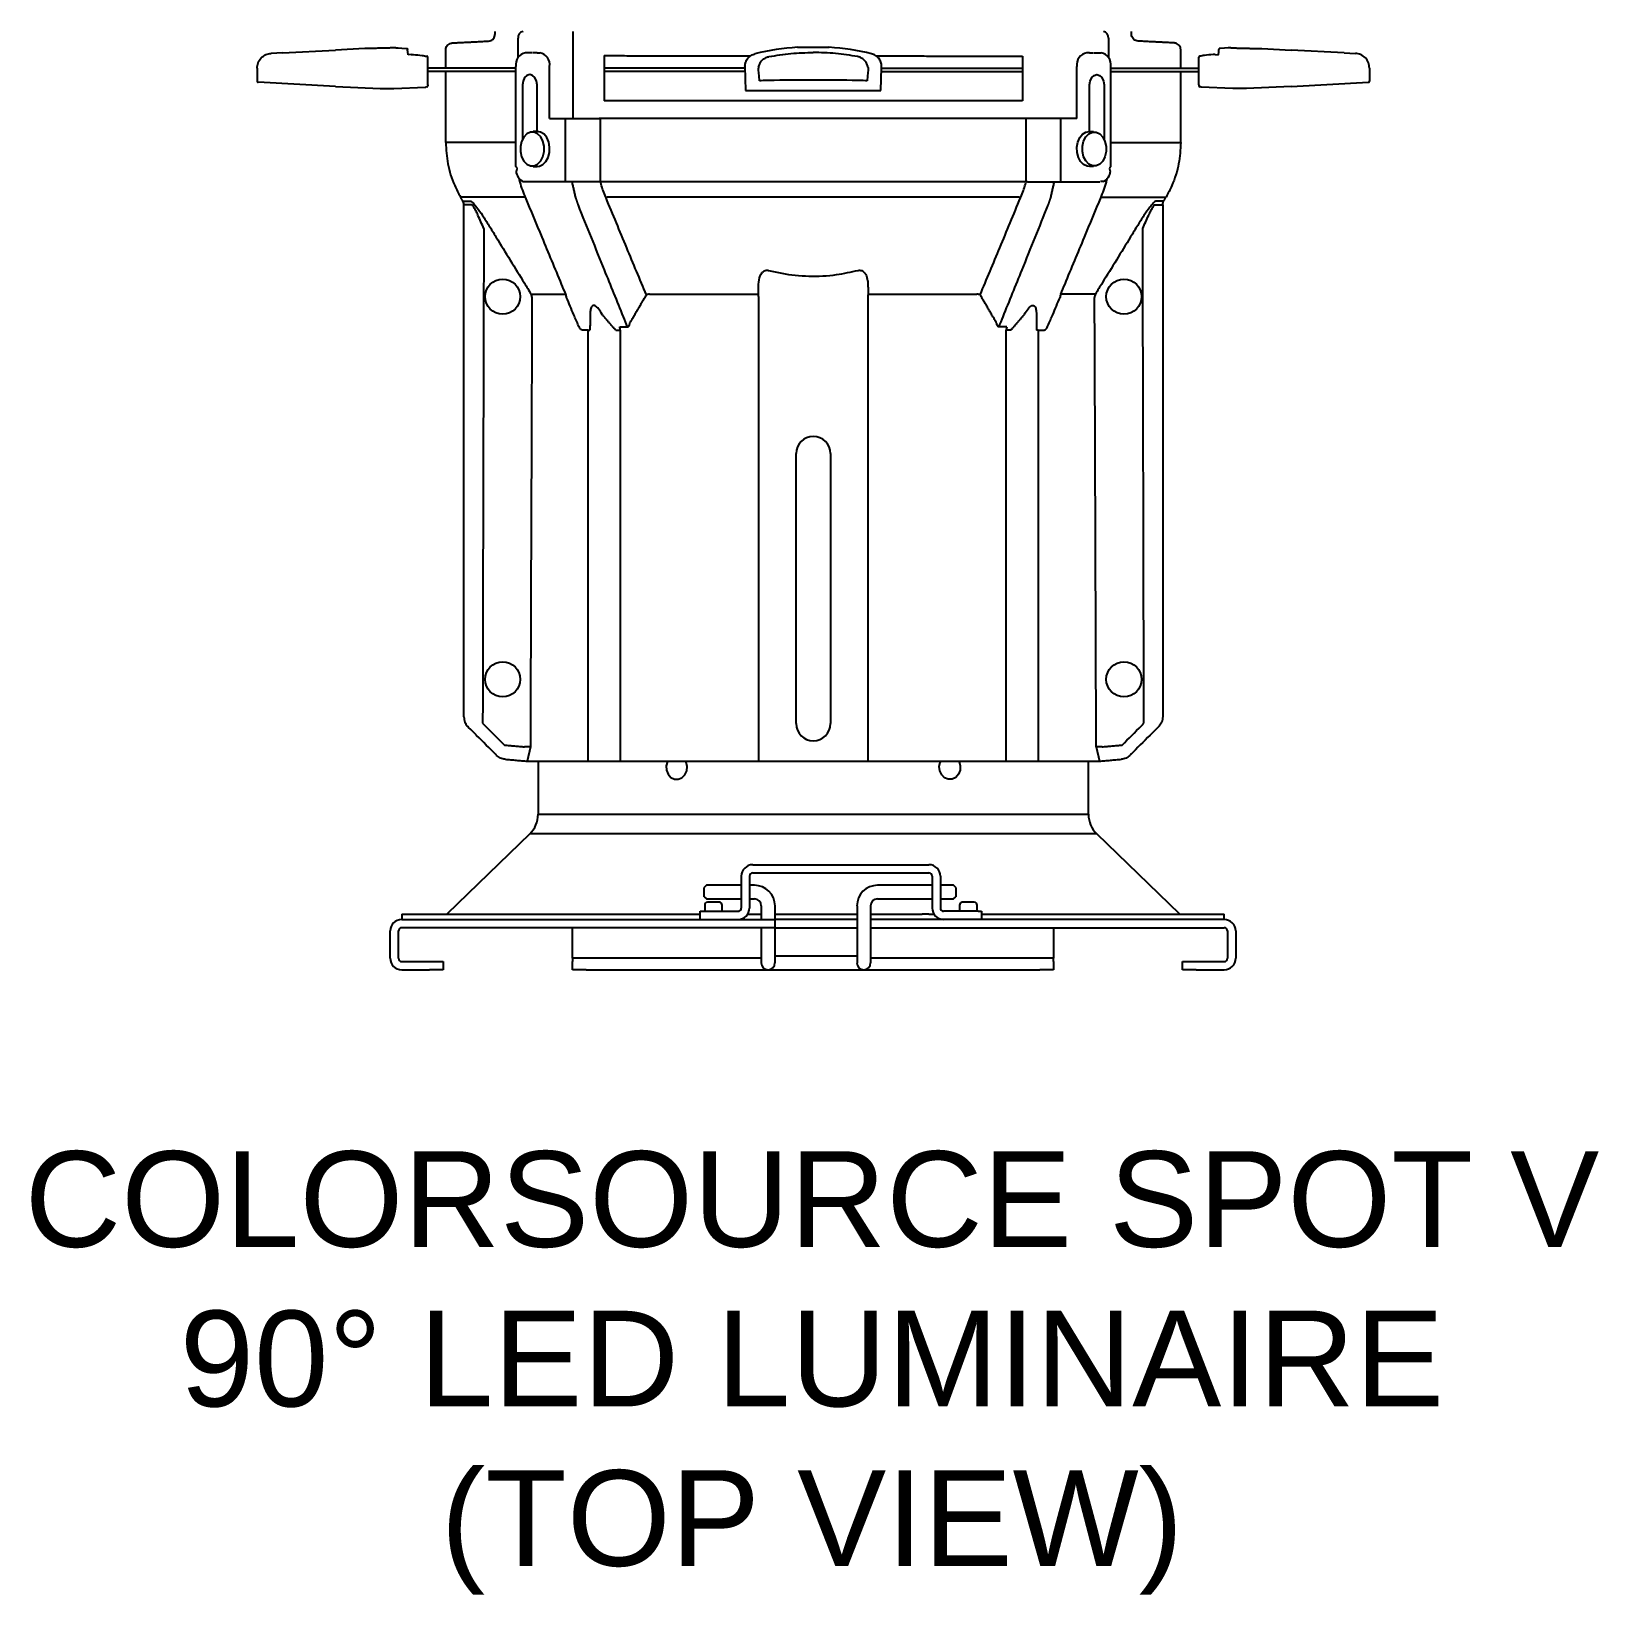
# Model space of a CAD drawing. Extents: x 5 to 346, y -5 to 215.
# Drawn here: x 328.75 to 343.08, y 27.88 to 42.17 of the extents above; entities that cross this region are included whole.
import ezdxf

# ---------------------------------------------------------------- set-up
doc = ezdxf.new("R2010")
doc.units = 0
doc.header["$LTSCALE"] = 0.5
doc.header["$MEASUREMENT"] = 0
doc.layers.get('0').update_dxf_attribs({"linetype": 'CONTINUOUS'})
doc.layers.add('RISER', color=7, linetype='CONTINUOUS')
doc.styles.add('ARIAL', font='arial.ttf')

# ---------------------------------------------------------------- blocks, each defined once
blk = doc.blocks.new('*U69')
at = {"layer": 'RISER'}
for p, q in [((-2.91, -3.963), (-2.91, -3.936)), ((-2.7, -3.998), (-2.7, -4.178)), ((-2.199, -3.936), (-2.199, -4.732)), ((2.7, -3.998), (2.7, -4.178)), ((2.91, -3.963), (2.91, -3.936)), ((-4.853, -4.132), (-4.957, -4.138)), ((-4.853, -4.132), (-4.369, -4.107)), ((-4.101, -4.093), (-4.369, -4.107)), ((-3.676, -4.147), (-3.705, -4.15)), ((-3.36, -4.273), (-3.36, -4.104)), ((-2.592, -4.132), (-2.631, -4.132)), ((-2.567, -4.132), (-2.592, -4.132)), ((-2.525, -4.132), (-2.561, -4.132)), ((-2.525, -4.132), (-2.5, -4.132)), ((0.143, -4.081), (0.143, -4.081)), ((2.525, -4.132), (2.5, -4.132)), ((2.525, -4.132), (2.561, -4.132)), ((2.567, -4.132), (2.592, -4.132)), ((2.592, -4.132), (2.631, -4.132)), ((3.36, -4.273), (3.36, -4.104)), ((3.676, -4.147), (3.705, -4.15)), ((4.101, -4.093), (4.369, -4.107)), ((4.853, -4.132), (4.369, -4.107)), ((4.853, -4.132), (4.957, -4.138)), ((-5.085, -4.273), (-5.085, -4.392)), ((-3.525, -4.273), (-3.525, -4.181)), ((-3.525, -4.425), (-3.525, -4.273)), ((-3.344, -4.273), (-3.525, -4.273)), ((-2.72, -4.273), (-3.344, -4.273)), ((-2.72, -5.172), (-2.72, -4.257)), ((-2.411, -4.732), (-2.411, -4.257)), ((-1.913, -4.158), (-1.913, -4.57)), ((-0.625, -4.273), (-1.913, -4.273)), ((-0.625, -4.257), (-0.619, -4.478)), ((0.619, -4.478), (0.625, -4.266)), ((0.625, -4.263), (0.625, -4.257)), ((0.625, -4.273), (1.913, -4.273)), ((1.913, -4.162), (1.913, -4.57)), ((2.411, -4.732), (2.411, -4.257)), ((2.72, -5.172), (2.72, -4.257)), ((2.72, -4.273), (3.344, -4.273)), ((3.344, -4.273), (3.525, -4.273)), ((3.525, -4.273), (3.525, -4.181)), ((3.525, -4.425), (3.525, -4.273)), ((5.085, -4.273), (5.085, -4.392)), ((-4.369, -4.439), (-5.076, -4.402)), ((-4.369, -4.439), (-3.96, -4.46)), ((-3.344, -4.303), (-3.525, -4.303)), ((-3.36, -4.951), (-3.36, -4.303)), ((-2.72, -4.303), (-3.344, -4.303)), ((-2.659, -4.425), (-2.659, -4.929)), ((-2.526, -4.851), (-2.526, -4.425)), ((-0.624, -4.303), (-1.913, -4.303)), ((0.624, -4.303), (1.913, -4.303)), ((2.526, -4.851), (2.526, -4.425)), ((2.659, -4.425), (2.659, -4.929)), ((2.72, -4.303), (3.344, -4.303)), ((3.344, -4.303), (3.525, -4.303)), ((3.36, -4.951), (3.36, -4.303)), ((4.369, -4.439), (3.96, -4.46)), ((4.369, -4.439), (5.075, -4.402)), ((-3.96, -4.46), (-3.921, -4.46)), ((-3.921, -4.46), (-3.835, -4.46)), ((-3.835, -4.46), (-3.547, -4.445)), ((-0.619, -4.478), (0.619, -4.478)), ((3.835, -4.46), (3.547, -4.445)), ((3.921, -4.46), (3.835, -4.46)), ((3.96, -4.46), (3.921, -4.46)), ((-2.524, -4.851), (-2.561, -4.851)), ((-2.411, -4.732), (-2.264, -4.732)), ((-2.264, -4.732), (-1.966, -4.732)), ((-2.264, -5.312), (-2.264, -4.732)), ((-1.966, -4.732), (-1.958, -4.732)), ((0, -4.732), (-1.958, -4.732)), ((-1.946, -5.312), (-1.946, -4.732)), ((1.958, -4.732), (0, -4.732)), ((1.946, -5.312), (1.946, -4.732)), ((1.966, -4.732), (1.958, -4.732)), ((2.264, -4.732), (1.966, -4.732)), ((2.411, -4.732), (2.264, -4.732)), ((2.264, -5.312), (2.264, -4.732)), ((2.524, -4.851), (2.561, -4.851)), ((-2.72, -4.951), (-3.36, -4.951)), ((2.72, -4.951), (3.36, -4.951)), ((-2.561, -5.173), (-2.524, -5.173)), ((2.561, -5.173), (2.524, -5.173)), ((-2.652, -5.309), (-2.626, -5.309)), ((-2.3, -5.312), (-2.621, -5.312)), ((-2.264, -5.312), (-2.3, -5.312)), ((-1.966, -5.312), (-2.264, -5.312)), ((-1.958, -5.312), (-1.966, -5.312)), ((0, -5.312), (-1.958, -5.312)), ((1.958, -5.312), (0, -5.312)), ((1.958, -5.312), (1.966, -5.312)), ((1.966, -5.312), (2.264, -5.312)), ((2.264, -5.312), (2.3, -5.312)), ((2.3, -5.312), (2.621, -5.312)), ((2.652, -5.309), (2.626, -5.309)), ((-2.632, -5.451), (-3.226, -5.451)), ((-3.203, -5.49), (-3.131, -5.49)), ((-3.195, -10.205), (-3.195, -5.521)), ((-3.123, -5.521), (-3.195, -5.521)), ((0, -5.451), (-1.864, -5.451)), ((1.864, -5.451), (0, -5.451)), ((2.632, -5.451), (3.226, -5.451)), ((3.123, -5.521), (3.195, -5.521)), ((3.203, -5.49), (3.131, -5.49)), ((3.195, -5.521), (3.195, -10.205)), ((-2.58, -6.339), (-2.263, -6.339)), ((-1.496, -6.339), (-0.501, -6.339)), ((-0.499, -10.61), (-0.499, -6.37)), ((0.499, -6.37), (0.499, -10.61)), ((0.501, -6.339), (1.496, -6.339)), ((2.58, -6.339), (2.263, -6.339)), ((-2.057, -6.67), (-2.105, -6.67)), ((-2.057, -6.67), (-2.042, -6.67)), ((-2.057, -10.61), (-2.057, -6.67)), ((-1.805, -6.67), (-1.765, -6.67)), ((-1.77, -6.639), (-1.698, -6.639)), ((-1.765, -6.67), (-1.765, -10.61)), ((1.77, -6.639), (1.698, -6.639)), ((1.765, -10.61), (1.765, -6.67)), ((1.805, -6.67), (1.765, -6.67)), ((2.057, -6.67), (2.042, -6.67)), ((2.057, -6.67), (2.057, -10.61)), ((2.057, -6.67), (2.105, -6.67)), ((-0.157, -10.267), (-0.157, -7.797)), ((0.157, -7.797), (0.157, -10.267)), ((-2.587, -10.48), (-2.616, -10.61)), ((2.587, -10.48), (2.616, -10.61)), ((-2.616, -10.61), (2.616, -10.61)), ((-2.516, -10.61), (-2.516, -11.096)), ((2.516, -11.096), (2.516, -10.61)), ((-2.516, -11.096), (2.516, -11.096)), ((-2.592, -11.276), (-3.352, -12.01)), ((2.592, -11.276), (-2.592, -11.276)), ((3.352, -12.01), (2.592, -11.276)), ((-0.553, -11.557), (1.057, -11.557)), ((-0.977, -11.745), (-0.997, -11.765)), ((-0.658, -11.745), (-0.977, -11.745)), ((-0.658, -11.662), (-0.658, -11.953)), ((-0.583, -11.662), (-0.583, -11.953)), ((-0.538, -11.745), (-0.583, -11.745)), ((-0.553, -11.632), (1.057, -11.632)), ((1.087, -11.745), (0.587, -11.745)), ((1.087, -11.662), (1.087, -11.953)), ((1.162, -11.662), (1.162, -11.953)), ((1.282, -11.745), (1.162, -11.745)), ((1.302, -11.765), (1.282, -11.745)), ((-0.997, -11.808), (-0.997, -11.765)), ((-0.997, -11.85), (-0.997, -11.808)), ((-0.997, -11.85), (-0.977, -11.87)), ((-0.977, -11.87), (-0.658, -11.87)), ((-0.583, -11.87), (-0.538, -11.87)), ((0.587, -11.87), (1.087, -11.87)), ((1.162, -11.87), (1.282, -11.87)), ((1.282, -11.87), (1.302, -11.85)), ((1.302, -11.765), (1.302, -11.808)), ((1.302, -11.808), (1.302, -11.85)), ((-3.762, -12.01), (-3.762, -12.058)), ((-3.762, -12.01), (-1.033, -12.01)), ((-1.033, -12.058), (-1.033, -11.983)), ((-1.033, -11.983), (-1.003, -11.983)), ((-1.003, -11.983), (-0.688, -11.983)), ((-0.993, -11.928), (-0.993, -11.983)), ((-0.968, -11.898), (-0.858, -11.898)), ((-0.833, -11.983), (-0.833, -11.928)), ((-0.6, -12.01), (-0.475, -12.01)), ((-0.475, -11.933), (-0.475, -12.058)), ((-0.35, -12.33), (-0.35, -11.933)), ((-0.35, -12.01), (0.4, -12.01)), ((0.4, -11.933), (0.4, -12.33)), ((0.525, -12.33), (0.525, -11.933)), ((0.525, -12.01), (0.996, -12.01)), ((1.057, -12.01), (0.996, -12.01)), ((1.057, -12.01), (1.104, -12.01)), ((1.507, -11.983), (1.192, -11.983)), ((1.337, -11.928), (1.337, -11.983)), ((1.362, -11.898), (1.472, -11.898)), ((1.497, -11.983), (1.497, -11.928)), ((1.507, -11.983), (1.537, -11.983)), ((1.537, -11.983), (1.537, -12.058)), ((1.537, -12.01), (3.758, -12.01)), ((3.758, -12.058), (3.758, -12.01)), ((-3.868, -12.413), (-3.868, -12.163)), ((-3.793, -12.413), (-3.793, -12.163)), ((-0.353, -12.133), (-3.763, -12.133)), ((-3.762, -12.058), (-0.353, -12.058)), ((-2.203, -12.413), (-2.203, -12.133)), ((-0.475, -12.133), (-0.475, -12.33)), ((0.4, -12.058), (-0.35, -12.058)), ((-0.35, -12.133), (0.4, -12.133)), ((3.758, -12.058), (0.525, -12.058)), ((0.525, -12.133), (3.757, -12.133)), ((2.197, -12.133), (2.197, -12.413)), ((3.757, -12.058), (3.758, -12.058)), ((3.787, -12.163), (3.787, -12.413)), ((3.862, -12.163), (3.862, -12.413)), ((-3.763, -12.443), (-3.508, -12.443)), ((-3.508, -12.443), (-3.383, -12.443)), ((-3.383, -12.443), (-3.383, -12.518)), ((-2.203, -12.413), (-2.203, -12.443)), ((-0.475, -12.413), (-2.203, -12.413)), ((-2.203, -12.518), (-2.203, -12.443)), ((-0.475, -12.33), (-0.475, -12.455)), ((-0.35, -12.455), (-0.35, -12.33)), ((-0.288, -12.393), (-0.35, -12.393)), ((0.337, -12.393), (-0.288, -12.393)), ((0.4, -12.393), (0.337, -12.393)), ((0.4, -12.33), (0.4, -12.455)), ((0.525, -12.455), (0.525, -12.33)), ((2.197, -12.413), (0.525, -12.413)), ((2.197, -12.443), (2.197, -12.413)), ((2.197, -12.443), (2.197, -12.518)), ((3.377, -12.518), (3.377, -12.443)), ((3.377, -12.443), (3.502, -12.443)), ((3.502, -12.443), (3.757, -12.443)), ((-3.763, -12.518), (-3.508, -12.518)), ((-3.383, -12.518), (-3.508, -12.518)), ((-2.078, -12.518), (-2.203, -12.518)), ((-2.078, -12.518), (-1.484, -12.518)), ((-1.484, -12.518), (-0.416, -12.518)), ((-0.413, -12.518), (-0.288, -12.518)), ((-0.288, -12.518), (0.337, -12.518)), ((0.337, -12.518), (0.462, -12.518)), ((0.466, -12.518), (1.477, -12.518)), ((1.477, -12.518), (2.072, -12.518)), ((2.197, -12.518), (2.072, -12.518)), ((3.502, -12.518), (3.377, -12.518)), ((3.502, -12.518), (3.757, -12.518))]:
    blk.add_line(p, q, dxfattribs=at)
at = {"layer": 'RISER', "flags": 128}
for points in [[(-3.817, -4.086), (-3.794, -4.088), (-3.761, -4.089), (-3.719, -4.092)], [(-3.705, -4.15), (-3.707, -4.124), (-3.709, -4.108), (-3.709, -4.101)], [(3.705, -4.15), (3.707, -4.124), (3.709, -4.108), (3.709, -4.101)], [(3.817, -4.086), (3.794, -4.088), (3.761, -4.089), (3.719, -4.092)], [(-3.525, -4.434), (-3.525, -4.434), (-3.525, -4.434)], [(-2.526, -4.425), (-2.531, -4.39), (-2.546, -4.359), (-2.567, -4.339), (-2.592, -4.332), (-2.618, -4.339), (-2.639, -4.359), (-2.654, -4.39), (-2.659, -4.425)], [(2.526, -4.425), (2.531, -4.39), (2.546, -4.359), (2.567, -4.339), (2.592, -4.332), (2.618, -4.339), (2.639, -4.359), (2.654, -4.39), (2.659, -4.425)], [(3.525, -4.434), (3.525, -4.434), (3.525, -4.434)], [(-3.547, -4.445), (-3.54, -4.444), (-3.536, -4.444), (-3.535, -4.444)], [(3.547, -4.445), (3.54, -4.444), (3.536, -4.444), (3.534, -4.444)], [(-2.52, -5.15), (-2.492, -5.121), (-2.472, -5.082), (-2.461, -5.036), (-2.461, -4.987), (-2.472, -4.941), (-2.492, -4.902), (-2.52, -4.874), (-2.553, -4.859), (-2.587, -4.859), (-2.619, -4.874), (-2.647, -4.903), (-2.667, -4.942), (-2.678, -4.988), (-2.678, -5.036), (-2.667, -5.082), (-2.647, -5.122), (-2.619, -5.15), (-2.586, -5.165), (-2.552, -5.165), (-2.52, -5.15)], [(-2.472, -5.155), (-2.444, -5.127), (-2.424, -5.089), (-2.412, -5.044), (-2.411, -4.996), (-2.419, -4.949), (-2.437, -4.908), (-2.462, -4.877), (-2.493, -4.857), (-2.524, -4.851)], [(2.472, -5.155), (2.444, -5.127), (2.424, -5.089), (2.412, -5.044), (2.411, -4.996), (2.419, -4.949), (2.437, -4.908), (2.462, -4.877), (2.493, -4.857), (2.524, -4.851)], [(2.52, -5.15), (2.492, -5.121), (2.472, -5.082), (2.461, -5.036), (2.461, -4.987), (2.472, -4.941), (2.492, -4.902), (2.52, -4.874), (2.553, -4.859), (2.587, -4.859), (2.619, -4.874), (2.647, -4.903), (2.667, -4.942), (2.678, -4.988), (2.678, -5.036), (2.667, -5.082), (2.647, -5.122), (2.619, -5.15), (2.586, -5.165), (2.552, -5.165), (2.52, -5.15)], [(-2.524, -5.173), (-2.504, -5.17), (-2.472, -5.155)], [(2.524, -5.173), (2.504, -5.17), (2.472, -5.155)], [(-3.101, -10.351), (-3.132, -10.32), (-3.151, -10.301), (-3.158, -10.294)], [(3.158, -10.294), (3.151, -10.301), (3.132, -10.32), (3.101, -10.351)], [(-1.332, -10.61), (-1.333, -10.613), (-1.344, -10.652), (-1.342, -10.693), (-1.327, -10.73), (-1.302, -10.758), (-1.269, -10.774), (-1.234, -10.776), (-1.201, -10.762), (-1.174, -10.736), (-1.157, -10.7), (-1.152, -10.66), (-1.161, -10.62), (-1.165, -10.61)], [(1.332, -10.61), (1.333, -10.613), (1.344, -10.652), (1.342, -10.693), (1.327, -10.73), (1.302, -10.758), (1.269, -10.774), (1.234, -10.776), (1.201, -10.762), (1.174, -10.736), (1.157, -10.7), (1.152, -10.66), (1.161, -10.62), (1.165, -10.61)]]:
    blk.add_lwpolyline(points, dxfattribs=at)
at = {"layer": 'RISER'}
for centre in [(-2.84, -6.362), (2.84, -6.362), (-2.84, -9.862), (2.84, -9.862)]:
    blk.add_circle(centre, 0.161, dxfattribs=at)
for centre, radius, start, end in [((-2.643, -3.992), 0.0568, 100.1324, 186.1768), ((2.643, -3.992), 0.0568, 353.8232, 79.8676), ((-2.609, -4.241), 0.112, 101.4218, 188.0492), ((-2.522, -4.241), 0.112, 351.9506, 78.5782), ((0, -6.327), 2.25, 93.6537, 103.7101), ((0, -6.327), 2.25, 76.2899, 86.3463), ((2.522, -4.241), 0.112, 101.4218, 188.0494), ((2.609, -4.241), 0.112, 351.9508, 78.5782), ((-3.534, -4.172), 0.00906, 4.3624, 87.1848), ((0.505, -4.257), 0.12, 0, 0.1914), ((0.505, -4.263), 0.12, 359.2499, 0), ((0.505, -4.263), 0.12, 358.5, 359.2499), ((3.534, -4.172), 0.00906, 92.8152, 175.6376), ((-5.075, -4.392), 0.01, 183.5738, 266.9774), ((-3.535, -4.434), 0.01, 273.1059, 359.191), ((-3.535, -4.434), 0.00999, 273.1451, 0.0504), ((3.535, -4.434), 0.01, 180.809, 266.8941), ((3.535, -4.434), 0.00999, 179.9496, 266.8549), ((5.075, -4.392), 0.01, 273.0226, 356.4262), ((-2.736, -5.195), 0.0277, 311.1416, 55.0391), ((-2.605, -5.206), 0.113, 185.0061, 245.5226), ((2.605, -5.206), 0.113, 294.4774, 354.9939), ((2.736, -5.195), 0.0277, 124.9609, 228.8584), ((-1.85, -5.583), 0.133, 96.3338, 110.1142), ((1.85, -5.583), 0.133, 69.8858, 83.6662), ((-2.636, -6.37), 0.0645, 359.9279, 28.6555), ((-2.328, -6.37), 0.0717, 359.7955, 25.3989), ((-1.48, -6.472), 0.134, 97.1226, 110.1223), ((-0.797, -6.369), 0.298, 359.8438, 5.8182), ((0.797, -6.369), 0.298, 174.1818, 180.1562), ((1.48, -6.472), 0.134, 69.8777, 82.8774), ((2.328, -6.37), 0.0717, 154.6011, 180.2045), ((2.636, -6.37), 0.0645, 151.3445, 180.0721), ((-1.853, -6.669), 0.0886, 359.6873, 20.1441), ((1.853, -6.669), 0.0886, 159.8559, 180.3127), ((0, -7.797), 0.157, 0, 180), ((0, -10.267), 0.157, 180, 0), ((-2.641, -12.594), 2.115, 88.5183, 89.9784), ((2.641, -12.594), 2.115, 90.0216, 91.4817), ((-2.766, -11.096), 0.25, 314.0077, 0), ((2.766, -11.096), 0.25, 180, 225.9923), ((-0.553, -11.662), 0.105, 90, 180), ((1.057, -11.662), 0.105, 0, 90), ((-0.553, -11.662), 0.03, 90, 180), ((-0.538, -11.933), 0.188, 0, 90), ((0.587, -11.933), 0.188, 90, 180), ((1.057, -11.662), 0.03, 0, 90), ((-0.538, -11.933), 0.0625, 0, 90), ((0.587, -11.933), 0.0625, 90, 180), ((-0.963, -11.928), 0.03, 99.5941, 180), ((-0.863, -11.928), 0.03, 0, 80.4059), ((-0.688, -11.953), 0.105, 270, 0), ((-0.688, -11.953), 0.03, 270, 0), ((1.192, -11.953), 0.105, 180, 270), ((1.192, -11.953), 0.03, 180, 270), ((1.367, -11.928), 0.03, 99.5941, 180), ((1.467, -11.928), 0.03, 0, 80.4059), ((-3.763, -12.163), 0.105, 90, 180), ((-3.763, -12.163), 0.03, 90, 180), ((3.757, -12.163), 0.105, 0, 90), ((3.757, -12.163), 0.03, 0, 90), ((-3.763, -12.413), 0.105, 180, 270), ((-3.763, -12.413), 0.03, 180, 270), ((-0.413, -12.455), 0.0625, 180, 270), ((-0.413, -12.455), 0.0625, 270, 0), ((0.462, -12.455), 0.0625, 180, 270), ((0.462, -12.455), 0.0625, 270, 0), ((3.757, -12.413), 0.03, 270, 0), ((3.757, -12.413), 0.105, 270, 0)]:
    blk.add_arc(centre, radius, start, end, dxfattribs=at)
for centre, major_axis, ratio, start_param, end_param in [((-0.385, -6.554), (-0.119, 2.29), 0.00637, 5.952606, 6.193719), ((0.385, -6.554), (0.119, 2.29), 0.00637, 0.089466, 0.33058), ((-0.385, -4.391), (-0.12, 0), 0.048402, 4.894143, 5.830764), ((0, -4.501), (-2.25, 0), 0.052568, 4.530635, 4.894143), ((0.385, -4.391), (-0.12, 0), 0.048402, 3.594014, 4.530635)]:
    blk.add_ellipse(centre, major_axis=major_axis, ratio=ratio, start_param=start_param, end_param=end_param, dxfattribs=at)
for points, knots in [([(-2.969, -4.025), (-2.962, -4.024), (-2.948, -4.022), (-2.93, -4.01), (-2.917, -3.994), (-2.911, -3.977), (-2.91, -3.967), (-2.91, -3.963)], [0, 0, 0, 0, 0.222101, 0.444199, 0.666298, 0.888389, 1, 1, 1, 1]), ([(2.969, -4.025), (2.962, -4.024), (2.948, -4.022), (2.93, -4.01), (2.917, -3.994), (2.911, -3.977), (2.91, -3.967), (2.91, -3.963)], [0, 0, 0, 0, 0.222101, 0.444199, 0.666298, 0.888389, 1, 1, 1, 1]), ([(-5.085, -4.273), (-5.083, -4.256), (-5.08, -4.222), (-5.05, -4.177), (-5.007, -4.146), (-4.973, -4.14), (-4.957, -4.138)], [0, 0, 0, 0, 0.240773, 0.5, 0.759226, 1, 1, 1, 1]), ([(-3.96, -4.09), (-3.976, -4.091), (-4.008, -4.092), (-4.051, -4.093), (-4.083, -4.093), (-4.101, -4.093), (-4.101, -4.093), (-4.101, -4.093)], [0, 0, 0, 0, 0.213189, 0.426374, 0.63981, 0.854211, 1, 1, 1, 1]), ([(-3.835, -4.087), (-3.844, -4.087), (-3.863, -4.088), (-3.905, -4.089), (-3.939, -4.09), (-3.957, -4.09), (-3.96, -4.09)], [0, 0, 0, 0, 0.315106, 0.632943, 0.949791, 1, 1, 1, 1]), ([(-3.835, -4.087), (-3.835, -4.087), (-3.835, -4.087), (-3.835, -4.087), (-3.835, -4.087), (-3.835, -4.087), (-3.835, -4.087)], [0, 0, 0, 0, 0.344546, 0.691935, 0.85964, 1, 1, 1, 1]), ([(-3.817, -4.086), (-3.82, -4.086), (-3.823, -4.086), (-3.833, -4.087), (-3.835, -4.087)], [0, 0, 0, 0, 0.791812, 1, 1, 1, 1]), ([(-3.719, -4.092), (-3.718, -4.092), (-3.715, -4.092), (-3.712, -4.094), (-3.71, -4.097), (-3.709, -4.099), (-3.709, -4.1), (-3.709, -4.101)], [0, 0, 0, 0, 0.235927, 0.471835, 0.707759, 0.925417, 1, 1, 1, 1]), ([(-3.676, -4.147), (-3.669, -4.147), (-3.636, -4.15), (-3.588, -4.154), (-3.548, -4.161), (-3.534, -4.163)], [0, 0, 0, 0, 0.139684, 0.698664, 1, 1, 1, 1]), ([(-3.36, -4.104), (-3.359, -4.097), (-3.358, -4.083), (-3.347, -4.065), (-3.331, -4.051), (-3.315, -4.044), (-3.305, -4.043), (-3.301, -4.042)], [0, 0, 0, 0, 0.222089, 0.444178, 0.666268, 0.888362, 1, 1, 1, 1]), ([(-0.625, -4.257), (-0.624, -4.244), (-0.621, -4.217), (-0.6, -4.181), (-0.57, -4.154), (-0.545, -4.145), (-0.533, -4.141)], [0, 0, 0, 0, 0.253584, 0.507165, 0.760847, 1, 1, 1, 1]), ([(-0.405, -4.167), (-0.338, -4.156), (-0.204, -4.134), (-0.068, -4.131), (0, -4.129)], [0, 0, 0, 0, 0.496376, 1, 1, 1, 1]), ([(0.143, -4.081), (0.142, -4.082), (0.139, -4.084), (0.114, -4.084), (0.078, -4.084), (0.033, -4.084), (-0.016, -4.084), (-0.063, -4.084), (-0.103, -4.084), (-0.132, -4.084), (-0.142, -4.083), (-0.143, -4.082), (-0.143, -4.081)], [0, 0, 0, 0, 0.106547, 0.213092, 0.319763, 0.426916, 0.534499, 0.642267, 0.74996, 0.857311, 0.964156, 1, 1, 1, 1]), ([(0.405, -4.167), (0.338, -4.156), (0.204, -4.134), (0.068, -4.131), (0, -4.129)], [0, 0, 0, 0, 0.496376, 1, 1, 1, 1]), ([(0.625, -4.257), (0.624, -4.244), (0.621, -4.217), (0.6, -4.181), (0.57, -4.154), (0.546, -4.145), (0.533, -4.141)], [0, 0, 0, 0, 0.253584, 0.507165, 0.760847, 1, 1, 1, 1]), ([(3.36, -4.104), (3.359, -4.097), (3.358, -4.083), (3.347, -4.065), (3.331, -4.051), (3.315, -4.044), (3.305, -4.043), (3.301, -4.042)], [0, 0, 0, 0, 0.222089, 0.444178, 0.666268, 0.888362, 1, 1, 1, 1]), ([(3.676, -4.147), (3.669, -4.147), (3.636, -4.15), (3.588, -4.154), (3.548, -4.161), (3.534, -4.163)], [0, 0, 0, 0, 0.139684, 0.698664, 1, 1, 1, 1]), ([(3.719, -4.092), (3.717, -4.092), (3.715, -4.092), (3.712, -4.094), (3.71, -4.097), (3.709, -4.099), (3.709, -4.1), (3.709, -4.101)], [0, 0, 0, 0, 0.235927, 0.471835, 0.707759, 0.925417, 1, 1, 1, 1]), ([(3.817, -4.086), (3.82, -4.086), (3.823, -4.086), (3.833, -4.087), (3.835, -4.087)], [0, 0, 0, 0, 0.791812, 1, 1, 1, 1]), ([(3.835, -4.087), (3.844, -4.087), (3.863, -4.088), (3.905, -4.089), (3.939, -4.09), (3.957, -4.09), (3.96, -4.09)], [0, 0, 0, 0, 0.315106, 0.632943, 0.949791, 1, 1, 1, 1]), ([(3.835, -4.087), (3.835, -4.087), (3.835, -4.087), (3.835, -4.087), (3.835, -4.087), (3.835, -4.087), (3.835, -4.087)], [0, 0, 0, 0, 0.344546, 0.691935, 0.85964, 1, 1, 1, 1]), ([(3.96, -4.09), (3.976, -4.091), (4.008, -4.092), (4.051, -4.093), (4.083, -4.093), (4.101, -4.093), (4.101, -4.093), (4.101, -4.093)], [0, 0, 0, 0, 0.213189, 0.426374, 0.63981, 0.854211, 1, 1, 1, 1]), ([(5.085, -4.273), (5.083, -4.256), (5.08, -4.222), (5.05, -4.177), (5.007, -4.146), (4.973, -4.14), (4.957, -4.138)], [0, 0, 0, 0, 0.240773, 0.5, 0.759226, 1, 1, 1, 1]), ([(1.913, -4.57), (1.893, -4.57), (1.852, -4.57), (1.789, -4.57), (1.714, -4.57), (1.659, -4.57), (-1.913, -4.57)], [0, 0, 0, 0, 0.218765, 0.43753, 0.656295, 1, 1, 1, 1]), ([(-3.36, -4.951), (-3.356, -5.016), (-3.348, -5.152), (-3.295, -5.32), (-3.244, -5.417), (-3.226, -5.451)], [0, 0, 0, 0, 0.375049, 0.776984, 1, 1, 1, 1]), ([(3.36, -4.951), (3.356, -5.016), (3.348, -5.152), (3.295, -5.32), (3.244, -5.417), (3.226, -5.451)], [0, 0, 0, 0, 0.375049, 0.776984, 1, 1, 1, 1]), ([(-2.635, -5.444), (-2.655, -5.396), (-2.676, -5.343), (-2.687, -5.284), (-2.688, -5.279)], [0, 0, 0, 0, 0.907584, 1, 1, 1, 1]), ([(2.635, -5.444), (2.655, -5.396), (2.676, -5.343), (2.687, -5.284), (2.688, -5.279)], [0, 0, 0, 0, 0.907584, 1, 1, 1, 1]), ([(-1.898, -5.451), (-1.898, -5.451), (-1.915, -5.412), (-1.931, -5.367), (-1.944, -5.319), (-1.946, -5.312)], [0, 0, 0, 0, 0.0000146, 0.8234582, 0.9624493, 0.9624493, 0.9624493, 0.9624493]), ([(1.898, -5.451), (1.898, -5.451), (1.915, -5.412), (1.931, -5.367), (1.944, -5.319), (1.946, -5.312)], [0, 0, 0, 0, 0.0000146, 0.8234582, 0.9624493, 0.9624493, 0.9624493, 0.9624493]), ([(-3.195, -5.521), (-3.196, -5.514), (-3.196, -5.503), (-3.201, -5.494), (-3.203, -5.49)], [0, 0, 0, 0, 0.643567, 1, 1, 1, 1]), ([(-3.131, -5.49), (-3.128, -5.491), (-3.122, -5.493), (-3.104, -5.511), (-3.071, -5.551), (-3.022, -5.621), (-2.985, -5.679), (-2.966, -5.71)], [0, 0, 0, 0, 0.101178, 0.201859, 0.374018, 0.675191, 1, 1, 1, 1]), ([(-3.012, -5.74), (-3.03, -5.698), (-3.054, -5.642), (-3.087, -5.574), (-3.105, -5.542), (-3.117, -5.525), (-3.121, -5.521), (-3.123, -5.521), (-3.123, -5.521)], [0, 0, 0, 0, 0.49037, 0.647323, 0.850236, 0.921686, 0.982752, 1, 1, 1, 1]), ([(-2.263, -6.339), (-2.276, -6.308), (-2.348, -6.135), (-2.471, -5.839), (-2.581, -5.574), (-2.632, -5.451)], [0, 0, 0, 0, 0.104199, 0.585852, 1, 1, 1, 1]), ([(-1.698, -6.639), (-1.71, -6.608), (-1.781, -6.434), (-1.931, -6.063), (-2.068, -5.723), (-2.148, -5.526)], [0, 0, 0, 0, 0.083458, 0.469005, 1, 1, 1, 1]), ([(-1.895, -5.458), (-1.896, -5.456), (-1.898, -5.453), (-1.898, -5.451), (-1.898, -5.451)], [0, 0, 0, 0, 0.999721, 1, 1, 1, 1]), ([(-1.526, -6.346), (-1.586, -6.202), (-1.709, -5.907), (-1.832, -5.61), (-1.895, -5.458)], [0, 0, 0, 0, 0.48595, 1, 1, 1, 1]), ([(1.526, -6.346), (1.586, -6.202), (1.709, -5.907), (1.832, -5.61), (1.895, -5.458)], [0, 0, 0, 0, 0.48595, 1, 1, 1, 1]), ([(1.698, -6.639), (1.71, -6.608), (1.781, -6.434), (1.931, -6.063), (2.068, -5.723), (2.148, -5.526)], [0, 0, 0, 0, 0.083458, 0.469005, 1, 1, 1, 1]), ([(1.895, -5.458), (1.896, -5.456), (1.898, -5.453), (1.898, -5.451), (1.898, -5.451)], [0, 0, 0, 0, 0.999721, 1, 1, 1, 1]), ([(2.263, -6.339), (2.276, -6.308), (2.348, -6.135), (2.471, -5.839), (2.581, -5.574), (2.632, -5.451)], [0, 0, 0, 0, 0.104199, 0.585852, 1, 1, 1, 1]), ([(3.131, -5.49), (3.128, -5.491), (3.122, -5.493), (3.104, -5.511), (3.071, -5.551), (3.022, -5.621), (2.985, -5.679), (2.966, -5.71)], [0, 0, 0, 0, 0.101178, 0.201859, 0.374018, 0.675191, 1, 1, 1, 1]), ([(3.012, -5.74), (3.03, -5.698), (3.054, -5.642), (3.087, -5.574), (3.105, -5.542), (3.117, -5.525), (3.121, -5.521), (3.123, -5.521), (3.123, -5.521)], [0, 0, 0, 0, 0.49037, 0.647323, 0.850236, 0.921686, 0.982752, 1, 1, 1, 1]), ([(3.195, -5.521), (3.196, -5.514), (3.196, -5.503), (3.201, -5.494), (3.203, -5.49)], [0, 0, 0, 0, 0.643567, 1, 1, 1, 1]), ([(-2.966, -5.71), (-2.944, -5.745), (-2.837, -5.922), (-2.708, -6.131), (-2.6, -6.305), (-2.58, -6.339)], [0, 0, 0, 0, 0.167872, 0.839364, 1, 1, 1, 1]), ([(2.966, -5.71), (2.944, -5.745), (2.837, -5.922), (2.708, -6.131), (2.6, -6.305), (2.58, -6.339)], [0, 0, 0, 0, 0.167872, 0.839364, 1, 1, 1, 1]), ([(-3.012, -5.74), (-3.015, -6.646), (-3.016, -7.226), (-3.019, -8.306), (-3.021, -9.238), (-3.023, -10.264)], [0, 0, 0, 0, 0.137909, 0.536076, 1, 1, 1, 1]), ([(3.023, -10.264), (3.021, -9.484), (3.02, -8.798), (3.017, -7.718), (3.015, -6.892), (3.012, -5.74)], [0, 0, 0, 0, 0.236338, 0.634505, 1, 1, 1, 1]), ([(-0.5, -6.249), (-0.497, -6.222), (-0.494, -6.187), (-0.474, -6.149), (-0.459, -6.133), (-0.441, -6.122), (-0.424, -6.119), (-0.414, -6.121), (-0.41, -6.122)], [0, 0, 0, 0, 0.463203, 0.605761, 0.74907, 0.841779, 0.935306, 1, 1, 1, 1]), ([(-0.41, -6.122), (-0.369, -6.131), (-0.248, -6.16), (-0.039, -6.18), (0.196, -6.169), (0.344, -6.136), (0.41, -6.122)], [0, 0, 0, 0, 0.149978, 0.450605, 0.758659, 1, 1, 1, 1]), ([(0.41, -6.122), (0.415, -6.121), (0.427, -6.119), (0.445, -6.124), (0.464, -6.137), (0.486, -6.167), (0.497, -6.207), (0.499, -6.238), (0.5, -6.249)], [0, 0, 0, 0, 0.087297, 0.174538, 0.284702, 0.464437, 0.80235, 1, 1, 1, 1]), ([(-2.572, -6.37), (-2.572, -6.406), (-2.573, -6.607), (-2.576, -7.469), (-2.581, -8.803), (-2.585, -9.972), (-2.587, -10.48)], [0, 0, 0, 0, 0.026129, 0.146813, 0.629552, 1, 1, 1, 1]), ([(-2.146, -6.628), (-2.161, -6.594), (-2.198, -6.507), (-2.234, -6.422), (-2.256, -6.37)], [0, 0, 0, 0, 0.387427, 1, 1, 1, 1]), ([(-1.931, -6.525), (-1.941, -6.507), (-1.955, -6.483), (-1.978, -6.458), (-1.992, -6.446), (-2.005, -6.442), (-2.015, -6.443), (-2.025, -6.449), (-2.034, -6.466), (-2.039, -6.492), (-2.04, -6.513), (-2.04, -6.521)], [0, 0, 0, 0, 0.252396, 0.341468, 0.431195, 0.49019, 0.549439, 0.60513, 0.701097, 0.88522, 1, 1, 1, 1]), ([(1.931, -6.525), (1.941, -6.507), (1.955, -6.483), (1.978, -6.458), (1.992, -6.446), (2.005, -6.442), (2.015, -6.443), (2.025, -6.449), (2.034, -6.466), (2.039, -6.492), (2.04, -6.513), (2.04, -6.521)], [0, 0, 0, 0, 0.252396, 0.341468, 0.431195, 0.49019, 0.549439, 0.60513, 0.701097, 0.88522, 1, 1, 1, 1]), ([(2.146, -6.628), (2.161, -6.594), (2.198, -6.507), (2.234, -6.422), (2.256, -6.37)], [0, 0, 0, 0, 0.387427, 1, 1, 1, 1]), ([(2.587, -10.48), (2.586, -10.438), (2.586, -10.232), (2.583, -9.364), (2.578, -8.035), (2.574, -6.872), (2.572, -6.37)], [0, 0, 0, 0, 0.030171, 0.150856, 0.633595, 1, 1, 1, 1]), ([(-2.105, -6.67), (-2.109, -6.669), (-2.118, -6.668), (-2.133, -6.654), (-2.141, -6.638), (-2.146, -6.628)], [0, 0, 0, 0, 0.263178, 0.525234, 1, 1, 1, 1]), ([(-1.698, -6.639), (-1.696, -6.639), (-1.693, -6.639), (-1.688, -6.635), (-1.681, -6.626), (-1.678, -6.614), (-1.677, -6.604), (-1.676, -6.602)], [0, 0, 0, 0, 0.116851, 0.233193, 0.437976, 0.854435, 1, 1, 1, 1]), ([(1.698, -6.639), (1.696, -6.639), (1.693, -6.639), (1.688, -6.635), (1.681, -6.626), (1.678, -6.614), (1.677, -6.604), (1.676, -6.602)], [0, 0, 0, 0, 0.116851, 0.233193, 0.437976, 0.854435, 1, 1, 1, 1]), ([(2.105, -6.67), (2.109, -6.669), (2.118, -6.668), (2.133, -6.654), (2.141, -6.638), (2.146, -6.628)], [0, 0, 0, 0, 0.263178, 0.525234, 1, 1, 1, 1]), ([(-3.195, -10.205), (-3.193, -10.221), (-3.19, -10.252), (-3.171, -10.28), (-3.16, -10.292), (-3.158, -10.294)], [0, 0, 0, 0, 0.499401, 0.929163, 1, 1, 1, 1]), ([(-3.023, -10.264), (-2.964, -10.323), (-2.898, -10.389), (-2.831, -10.456), (-2.824, -10.463)], [0, 0, 0, 0, 0.885696, 1, 1, 1, 1]), ([(2.824, -10.463), (2.883, -10.405), (2.949, -10.338), (3.016, -10.272), (3.023, -10.264)], [0, 0, 0, 0, 0.885696, 1, 1, 1, 1]), ([(3.195, -10.205), (3.193, -10.221), (3.19, -10.252), (3.171, -10.28), (3.16, -10.292), (3.158, -10.294)], [0, 0, 0, 0, 0.499401, 0.929163, 1, 1, 1, 1]), ([(-2.901, -10.55), (-2.96, -10.492), (-3.027, -10.425), (-3.093, -10.359), (-3.101, -10.351)], [0, 0, 0, 0, 0.885696, 1, 1, 1, 1]), ([(3.101, -10.351), (3.042, -10.41), (2.975, -10.476), (2.909, -10.543), (2.901, -10.55)], [0, 0, 0, 0, 0.885696, 1, 1, 1, 1]), ([(-2.818, -10.593), (-2.832, -10.59), (-2.861, -10.585), (-2.884, -10.566), (-2.895, -10.557)], [0, 0, 0, 0, 0.5, 1, 1, 1, 1]), ([(2.895, -10.557), (2.884, -10.566), (2.861, -10.585), (2.832, -10.59), (2.818, -10.593)], [0, 0, 0, 0, 0.5, 1, 1, 1, 1])]:
    blk.add_open_spline(points, degree=3, knots=knots, dxfattribs=at)
for points, degree in [([(-3.817, -4.086), (-3.817, -4.086)], 1), ([(-3.719, -4.092), (-3.719, -4.092)], 1), ([(-3.301, -4.042), (-2.969, -4.025)], 1), ([(0.533, -4.141), (0.533, -4.141)], 1), ([(3.301, -4.042), (2.969, -4.025)], 1), ([(3.719, -4.092), (3.719, -4.092)], 1), ([(3.817, -4.086), (3.817, -4.086)], 1), ([(-3.525, -4.181), (-3.525, -4.172)], 1), ([(-1.913, -4.158), (-0.575, -4.16)], 1), ([(-0.5, -4.264), (-0.502, -4.273)], 1), ([(-0.5, -4.264), (-0.497, -4.254), (-0.492, -4.232), (-0.473, -4.205), (-0.448, -4.182), (-0.428, -4.174), (-0.418, -4.17)], 3), ([(-0.418, -4.17), (-0.405, -4.167)], 1), ([(0.418, -4.17), (0.405, -4.167)], 1), ([(0.5, -4.264), (0.497, -4.254), (0.492, -4.232), (0.473, -4.205), (0.448, -4.182), (0.428, -4.174), (0.418, -4.17)], 3), ([(0.5, -4.264), (0.502, -4.273)], 1), ([(0.576, -4.161), (1.913, -4.162)], 1), ([(3.525, -4.181), (3.525, -4.172)], 1), ([(-3.525, -4.425), (-3.525, -4.434)], 1), ([(-0.493, -4.388), (-0.493, -4.388)], 1), ([(0.493, -4.388), (0.493, -4.388)], 1), ([(3.525, -4.425), (3.525, -4.434)], 1), ([(-2.632, -5.451), (-2.635, -5.444)], 1), ([(-2.172, -5.454), (-2.204, -5.312)], 1), ([(2.172, -5.454), (2.204, -5.312)], 1), ([(2.632, -5.451), (2.635, -5.444)], 1), ([(-3.203, -5.49), (-3.226, -5.451)], 1), ([(-2.148, -5.526), (-2.172, -5.454)], 1), ([(2.148, -5.526), (2.172, -5.454)], 1), ([(3.203, -5.49), (3.226, -5.451)], 1), ([(-0.501, -6.339), (-0.5, -6.249)], 1), ([(0.5, -6.249), (0.501, -6.339)], 1), ([(-1.676, -6.602), (-1.526, -6.346)], 1), ([(1.676, -6.602), (1.526, -6.346)], 1), ([(-2.04, -6.521), (-2.042, -6.67)], 1), ([(-1.805, -6.67), (-1.931, -6.525)], 1), ([(1.805, -6.67), (1.931, -6.525)], 1), ([(2.04, -6.521), (2.042, -6.67)], 1), ([(-2.895, -10.557), (-2.901, -10.55)], 1), ([(-2.824, -10.463), (-2.64, -10.479)], 1), ([(-2.818, -10.593), (-2.616, -10.61)], 1), ([(2.616, -10.61), (2.818, -10.593)], 1), ([(2.64, -10.479), (2.824, -10.463)], 1), ([(2.901, -10.55), (2.895, -10.557)], 1)]:
    blk.add_open_spline(points, degree=degree, dxfattribs=at)
at = {"layer": 'RISER', "color": 1, "insert": (-0.012, -14.177), "char_height": 0.875, "width": 20.15864, "attachment_point": 2, "style": 'ARIAL'}
blk.add_mtext('COLORSOURCE SPOT V\\P90%%D LED LUMINAIRE\\P(TOP VIEW)', dxfattribs=at)

msp = doc.modelspace()

# ---------------------------------------------------------------- block references
msp.add_blockref('*U69', (335.9, 46.108))

doc.saveas('drawing.dxf')
